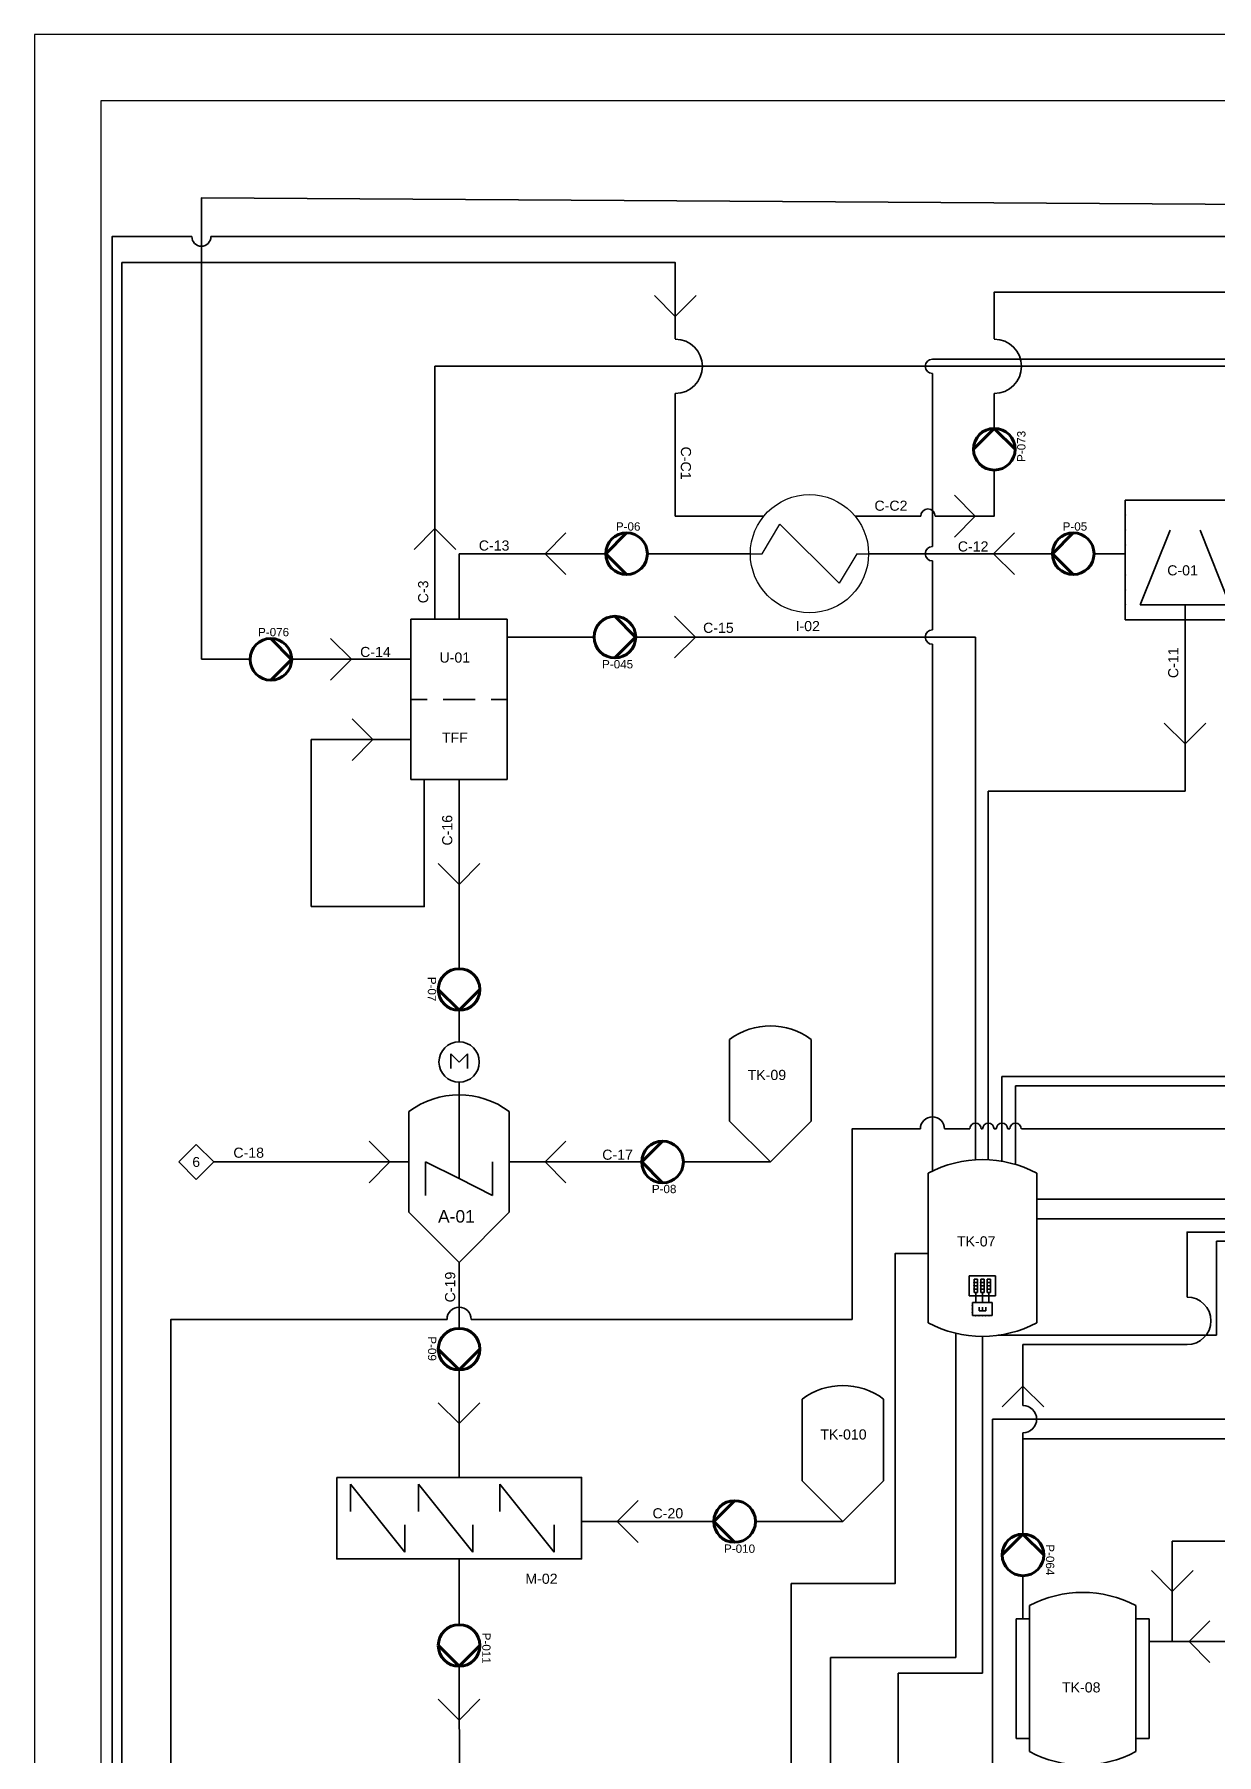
# Paper-space layout 'Flujo' of a CAD drawing. Header units: inches, sheet in millimetres. Extents: x 10 to 410, y 10 to 291.
# Drawn here: x 10 to 99.1, y 161 to 290.6 of the extents above; entities that cross this region are included whole.
import ezdxf
from ezdxf.enums import TextEntityAlignment as Align

# ---------------------------------------------------------------- set-up
doc = ezdxf.new("R2010")
doc.units = ezdxf.units.IN
doc.header["$LTSCALE"] = 5
doc.header["$MEASUREMENT"] = 0
doc.linetypes.add('DASHED2', pattern=[0.375, 0.25, -0.125])
doc.linetypes.add('LÍNEAS_OCULTAS2', pattern=[0.1875, 0.125, -0.0625])
doc.styles.add('TEXTO_CUADRO', font='arial.ttf', dxfattribs={"height": 2})
doc.styles.add('TEXTO_INSTRUMENTOS', font='arial.ttf', dxfattribs={"height": 1})

# ---------------------------------------------------------------- blocks, each defined once
blk = doc.blocks.new('INTERCAMBIADOR_DE_CALOR')
for p, q in [((1, 0), (2.5, 2.5)), ((7.5, -2.5), (2.5, 2.5)), ((0, 0), (1, 0)), ((9, 0), (7.5, -2.5)), ((9, 0), (10, 0))]:
    blk.add_line(p, q)
blk.add_circle((5, 0), 5)
at = {"style": 'TEXTO_CUADRO'}
blk.add_attdef('TAG', text='', height=2, dxfattribs=at).set_placement((5.87, -6.56), align=Align.MIDDLE_CENTER)
blk = doc.blocks.new('bomba')
at = {"lineweight": 100}
for p, q in [((186.71, 141.99), (191.7, 137)), ((191.7, 137), (186.71, 132)), ((191.71, 137), (191.7, 137)), ((186.71, 132), (186.71, 131.99))]:
    blk.add_line(p, q, dxfattribs=at)
blk.add_circle((186.71, 137), 5, dxfattribs=at)
at = {"lineweight": 100, "style": 'TEXTO_CUADRO'}
blk.add_attdef('P-101', (183.22, 129.4), '', height=2, dxfattribs=at)
blk = doc.blocks.new('mezclador generico')
at = {"lineweight": 35}
for p, q in [((205.31, 253.06), (206.31, 253.06)), ((206.31, 252.56), (206.31, 252.06)), ((206.31, 252.06), (206.31, 252.56)), ((206.31, 252.56), (210.31, 247.56)), ((206.31, 252.56), (206.31, 250.56)), ((211.31, 252.56), (215.31, 247.56)), ((211.31, 252.56), (211.31, 250.56)), ((217.31, 252.56), (221.31, 247.56)), ((217.31, 252.56), (217.31, 250.56)), ((210.31, 249.56), (210.31, 247.56)), ((215.31, 249.56), (215.31, 247.56)), ((221.31, 249.56), (221.31, 247.56)), ((210.31, 247.56), (210.31, 248.06)), ((211.31, 247.06), (210.31, 247.06))]:
    blk.add_line(p, q, dxfattribs=at)
for points in [[(205.31, 253.06), (205.31, 247.06), (211.31, 247.06)], [(205.31, 253.06), (211.31, 253.06)], [(211.31, 253.06), (217.31, 253.06)], [(211.31, 247.06), (223.31, 247.06), (223.31, 252.56)], [(217.31, 253.06), (223.31, 253.06), (223.31, 252.56)]]:
    blk.add_lwpolyline(points, dxfattribs=at)
blk = doc.blocks.new('vessel fondo conico con agitador')
at = {"color": 18, "lineweight": 35, "true_color": 0x000000}
for p, q in [((55.51, 240.7), (55.51, 235.7)), ((52.51, 233.7), (52.51, 239.7)), ((58.51, 239.7), (58.51, 233.7)), ((53.51, 235.7), (53.51, 236.7)), ((53.51, 236.7), (55.51, 235.7)), ((57.51, 235.7), (57.51, 236.7)), ((53.51, 235.7), (53.51, 234.7)), ((57.51, 234.7), (55.51, 235.7)), ((57.51, 235.7), (57.51, 234.7))]:
    blk.add_line(p, q, dxfattribs=at)
for points in [[(55.51, 230.7), (52.51, 233.7)], [(55.51, 230.7), (58.51, 233.7)]]:
    blk.add_lwpolyline(points, dxfattribs=at)
blk.add_arc((55.51, 235.7), 5, 53.1301, 126.8699, dxfattribs=at)
blk = doc.blocks.new('centrifugadora')
at = {"lineweight": 35}
for p, q in [((108.4, 212.32), (108.4, 208.32)), ((108.4, 212.32), (116.4, 212.32)), ((116.4, 212.32), (116.4, 208.32)), ((111.4, 210.32), (109.4, 205.32)), ((113.4, 210.32), (115.4, 205.32)), ((108.4, 204.32), (108.4, 208.32)), ((116.4, 204.32), (116.4, 208.32)), ((109.4, 205.32), (115.4, 205.32)), ((112.4, 205.32), (112.4, 204.32)), ((108.4, 204.32), (112.4, 204.32)), ((116.4, 204.32), (112.4, 204.32))]:
    blk.add_line(p, q, dxfattribs=at)
for p in [(108.4, 211.32), (108.4, 210.32), (108.4, 209.32), (108.4, 207.32), (108.4, 206.32), (108.4, 205.32)]:
    blk.add_point(p, dxfattribs=at)
blk = doc.blocks.new('vessel with dished ends')
at = {"lineweight": 35}
for p, q in [((128, 243.23), (128, 254.23)), ((136, 254.23), (136, 243.23))]:
    blk.add_line(p, q, dxfattribs=at)
for centre, start, end in [((132, 246.73), 61.9275, 118.0725), ((132, 250.73), 241.9275, 298.0725)]:
    blk.add_arc(centre, 8.5, start, end, dxfattribs=at)
blk = doc.blocks.new('resistencia electrica')
at = {"lineweight": 35}
for p, q in [((178.26, 261.29), (182.26, 261.29)), ((178.26, 255.29), (178.26, 261.29)), ((182.26, 261.29), (182.26, 255.29)), ((182.26, 260.29), (184.26, 260.29)), ((184.26, 260.29), (184.26, 262.29)), ((184.26, 262.29), (190.26, 262.29)), ((184.26, 260.29), (184.26, 256.29)), ((184.26, 260.29), (185.26, 260.29)), ((185.26, 260.29), (185.26, 260.79)), ((185.26, 260.79), (189.26, 260.79)), ((185.26, 260.79), (186.26, 260.79)), ((185.26, 259.79), (185.26, 260.29)), ((189.26, 259.79), (185.26, 259.79)), ((186.26, 260.79), (186.26, 259.79)), ((187.26, 260.79), (187.26, 259.79)), ((188.26, 260.79), (188.26, 259.79)), ((189.26, 260.79), (189.26, 259.79)), ((190.26, 262.29), (190.26, 254.29)), ((182.26, 255.29), (178.26, 255.29)), ((180.26, 259.29), (179.67, 259.29)), ((179.67, 259.29), (179.67, 257.29)), ((179.67, 258.29), (180.84, 258.29)), ((179.67, 257.29), (180.84, 257.29)), ((180.26, 259.29), (180.84, 259.29)), ((182.26, 258.29), (184.26, 258.29)), ((182.26, 256.29), (184.26, 256.29)), ((184.26, 258.29), (185.26, 258.29)), ((184.26, 256.29), (184.26, 254.29)), ((184.26, 256.29), (185.26, 256.29)), ((184.26, 254.29), (190.26, 254.29)), ((185.26, 258.29), (185.26, 258.79)), ((185.26, 258.79), (189.26, 258.79)), ((185.26, 258.79), (186.26, 258.79)), ((185.26, 257.79), (185.26, 258.29)), ((189.26, 257.79), (185.26, 257.79)), ((185.26, 256.29), (185.26, 256.79)), ((185.26, 256.79), (189.26, 256.79)), ((185.26, 256.79), (186.26, 256.79)), ((185.26, 255.79), (185.26, 256.29)), ((189.26, 255.79), (185.26, 255.79)), ((186.26, 258.79), (186.26, 257.79)), ((186.26, 256.79), (186.26, 255.79)), ((187.26, 258.79), (187.26, 257.79)), ((187.26, 256.79), (187.26, 255.79)), ((188.26, 258.79), (188.26, 257.79)), ((188.26, 256.79), (188.26, 255.79)), ((189.26, 258.79), (189.26, 257.79)), ((189.26, 256.79), (189.26, 255.79))]:
    blk.add_line(p, q, dxfattribs=at)
for p in [(178.26, 260.29), (179.26, 261.29), (180.26, 261.29), (181.26, 261.29), (186.26, 260.79), (187.26, 260.79), (188.26, 260.79), (178.26, 259.29), (178.26, 258.29), (178.26, 257.29), (178.26, 256.29), (186.26, 258.79), (186.26, 256.79), (187.26, 258.79), (187.26, 256.79), (188.26, 258.79), (188.26, 256.79)]:
    blk.add_point(p, dxfattribs=at)
blk = doc.blocks.new('vessel con camisa')
at = {"lineweight": 35}
for p, q in [((242.14, 254.09), (243.14, 254.09)), ((242.14, 245.09), (242.14, 254.09)), ((243.14, 255.09), (243.14, 244.09)), ((243.14, 254.09), (243.14, 245.09)), ((251.14, 255.09), (251.14, 244.09)), ((252.14, 254.09), (251.14, 254.09)), ((252.14, 245.09), (252.14, 254.09)), ((243.14, 245.09), (242.14, 245.09)), ((251.14, 245.09), (252.14, 245.09))]:
    blk.add_line(p, q, dxfattribs=at)
for centre, start, end in [((247.14, 247.59), 61.9275, 118.0725), ((247.14, 251.59), 241.9275, 298.0725)]:
    blk.add_arc(centre, 8.5, start, end, dxfattribs=at)
blk = doc.blocks.new('NUMERADOR_DE_LINEA')
blk.add_lwpolyline([(3.54, -3.54), (7.07, 0), (3.54, 3.54), (0, 0)], close=True)
at = {"style": 'TEXTO_CUADRO'}
blk.add_attdef('NL', text='', height=2, dxfattribs=at).set_placement((3.54, 0), align=Align.MIDDLE_CENTER)
blk = doc.blocks.new('VESSEL CONICO')
at = {"lineweight": 35}
for p, q in [((222.4, 129.71), (222.4, 123.71)), ((228.4, 123.71), (228.4, 129.71)), ((222.4, 123.71), (225.4, 120.71)), ((225.4, 120.71), (228.4, 123.71))]:
    blk.add_line(p, q, dxfattribs=at)
blk.add_arc((225.4, 125.71), 5, 53.1301, 126.8699, dxfattribs=at)

psp = doc.layouts.new('Flujo')

# ---------------------------------------------------------------- linework, layer by layer
at = {"color": 1, "lineweight": 35}
for p, q in [((58.28, 269.35), (56.71, 270.92)), ((58.28, 269.35), (59.85, 270.92)), ((80.89, 254.3), (79.32, 255.87)), ((71.84, 254.3), (76.78, 254.3)), ((77.87, 254.3), (79.65, 254.3)), ((80.89, 254.3), (79.32, 252.73)), ((79.65, 254.3), (80.89, 254.3))]:
    psp.add_line(p, q, dxfattribs=at)
at = {"color": 7, "lineweight": 35}
for p, q in [((40.18, 255.1), (40.18, 265.59)), ((40.18, 265.59), (182.67, 265.59)), ((96.7, 246.5), (96.7, 233.57)), ((38.22, 205.64), (23.51, 205.64)), ((45.79, 205.64), (55.75, 205.64)), ((81.42, 167.13), (81.42, 192.51)), ((51.22, 178.55), (61.19, 178.55)), ((75.08, 159.85), (75.08, 167.13)), ((75.08, 167.13), (81.42, 167.13))]:
    psp.add_line(p, q, dxfattribs=at)
at = {"lineweight": 35}
for p, q in [((40.18, 253.37), (38.61, 251.8)), ((40.18, 253.37), (41.75, 251.8)), ((48.48, 251.47), (50.05, 253.04)), ((82.26, 251.47), (83.83, 253.04)), ((48.48, 251.47), (50.05, 249.9)), ((82.26, 251.47), (83.83, 249.9)), ((59.8, 245.19), (58.23, 246.76)), ((59.8, 245.19), (58.23, 243.62)), ((35.5, 237.47), (33.93, 239.04)), ((96.7, 237.14), (95.13, 238.71)), ((96.7, 237.14), (98.27, 238.71)), ((35.5, 237.47), (33.93, 235.9)), ((42, 226.55), (40.43, 228.12)), ((42, 226.55), (43.57, 228.12)), ((42, 217.07), (42, 214.69)), ((41.38, 212.69), (41.38, 213.79)), ((41.38, 213.79), (42.01, 213.17)), ((42.01, 213.17), (42.62, 213.78)), ((42.62, 213.78), (42.62, 212.69)), ((42, 211.64), (42, 210.69)), ((36.77, 205.64), (35.21, 207.21)), ((48.48, 205.64), (50.05, 207.21)), ((36.77, 205.64), (35.21, 204.07)), ((48.48, 205.64), (50.05, 204.07)), ((65.45, 205.64), (58.89, 205.64)), ((109.65, 202.84), (85.52, 202.84)), ((42, 198.07), (42, 193.11)), ((79.42, 168.31), (79.42, 192.74)), ((42, 189.97), (42, 181.88)), ((42, 185.93), (40.43, 187.49)), ((42, 185.93), (43.57, 187.49)), ((109.59, 186.26), (82.18, 186.26)), ((82.18, 186.26), (82.18, 156.62)), ((53.91, 178.55), (55.48, 180.12)), ((53.91, 178.55), (55.48, 176.98)), ((70.91, 178.55), (64.35, 178.55)), ((42, 175.73), (42, 170.77)), ((95.73, 173.28), (94.16, 174.85)), ((95.73, 173.28), (97.3, 174.85)), ((96.99, 169.5), (98.56, 171.07)), ((96.99, 169.5), (98.56, 167.93)), ((42, 167.64), (42.02, 156.11)), ((69.99, 143.61), (69.99, 168.31)), ((69.99, 168.31), (74.03, 168.31)), ((74.03, 168.31), (77.32, 168.31)), ((77.32, 168.31), (79.42, 168.31)), ((42, 163.59), (40.43, 165.16)), ((42, 163.59), (43.57, 165.16))]:
    psp.add_line(p, q, dxfattribs=at)
at = {"color": 18, "lineweight": 35, "true_color": 0x000000}
for p, q in [((42, 251.47), (42, 246.54)), ((63.94, 251.47), (56.18, 251.47)), ((86.71, 251.47), (72.85, 251.47)), ((92.2, 251.47), (89.84, 251.47)), ((38.37, 246.54), (42, 246.54)), ((38.37, 246.54), (38.37, 240.49)), ((45.62, 246.54), (42, 246.54)), ((45.62, 246.54), (45.62, 240.49)), ((52.16, 245.19), (45.62, 245.19)), ((64.29, 245.19), (55.3, 245.19)), ((64.29, 245.19), (80.9, 245.19)), ((80.9, 245.19), (80.9, 205.81)), ((38.37, 240.49), (39.58, 240.49)), ((38.37, 234.45), (38.37, 240.49)), ((38.37, 240.49), (39.58, 240.49)), ((40.79, 240.49), (43.21, 240.49)), ((45.62, 240.49), (44.41, 240.49)), ((45.62, 240.49), (44.41, 240.49)), ((45.62, 234.45), (45.62, 240.49)), ((38.37, 237.47), (30.84, 237.47)), ((38.37, 234.45), (42, 234.45)), ((45.62, 234.45), (42, 234.45)), ((42, 234.45), (42, 228.66)), ((42, 228.66), (42, 220.2)), ((85.52, 201.35), (110.89, 201.35))]:
    psp.add_line(p, q, dxfattribs=at)
at = {"color": 6, "lineweight": 35}
for p, q in [((33.88, 243.52), (32.31, 245.08)), ((26.24, 243.52), (22.58, 243.52)), ((38.37, 243.52), (29.38, 243.52)), ((33.88, 243.52), (32.31, 241.95))]:
    psp.add_line(p, q, dxfattribs=at)
at = {"color": 5, "lineweight": 35}
for p, q in [((84.48, 188.75), (82.91, 187.18)), ((84.48, 188.75), (86.05, 187.18)), ((84.48, 187.29), (84.48, 188.75)), ((84.48, 177.6), (84.48, 185.23)), ((95.73, 177.07), (95.73, 169.5)), ((84.48, 171.19), (84.48, 174.47)), ((93.98, 169.5), (108.1, 169.5))]:
    psp.add_line(p, q, dxfattribs=at)
for points in [[(10, 10), (410, 10), (410, 290.6), (10, 290.6)], [(15, 15), (405, 15), (405, 285.6), (15, 285.6)]]:
    psp.add_lwpolyline(points, close=True)
at = {"color": 6, "lineweight": 35}
for points in [[(22.58, 243.52), (22.58, 278.28), (229.53, 276.99), (229.53, 273.24)], [(21.86, 275.36), (15.85, 275.36), (15.85, 133.09)], [(226.28, 273.24), (226.28, 275.36), (23.3, 275.36)]]:
    psp.add_lwpolyline(points, dxfattribs=at)
at = {"color": 1, "lineweight": 35}
for points in [[(58.28, 267.65), (58.28, 273.41), (16.59, 273.41), (16.59, 61.51), (289.84, 61.51), (289.84, 81.68)], [(82.32, 267.65), (82.32, 271.19), (369.15, 271.19), (397.93, 271.19), (397.93, 161.73), (341.34, 161.73), (341.34, 91.19), (315.34, 91.19)], [(58.28, 260.92), (58.28, 263.54)], [(82.32, 260.92), (82.32, 263.54)], [(62.84, 254.3), (58.28, 254.3), (58.28, 260.92)], [(80.89, 254.3), (82.32, 254.3), (82.32, 257.78)], [(62.84, 254.3), (64.95, 254.3)], [(84.36, 208.13), (105.86, 208.13), (105.86, 210.41), (182.22, 210.41), (182.22, 203.93), (184.33, 203.93)], [(42.91, 193.78), (71.61, 193.78), (71.61, 208.13), (76.75, 208.13)], [(78.57, 208.13), (80.47, 208.13)], [(81.34, 208.13), (81.44, 208.13)], [(82.31, 208.13), (82.46, 208.13)], [(83.33, 208.13), (83.49, 208.13)], [(20.28, 134), (20.28, 193.78), (41.09, 193.78)]]:
    psp.add_lwpolyline(points, dxfattribs=at)
at = {"lineweight": 35}
for points in [[(274.35, 266.14), (77.66, 266.14)], [(77.66, 252.01), (77.66, 265.05)], [(40.18, 255.1), (40.18, 246.54)], [(77.66, 245.73), (77.66, 250.93)], [(77.66, 204.97), (77.66, 244.65)]]:
    psp.add_lwpolyline(points, dxfattribs=at)
at = {"color": 18, "lineweight": 35, "true_color": 0x000000}
for points in [[(53.05, 251.47), (42, 251.47)], [(349.08, 245.76), (298.44, 245.76), (298.44, 216.65), (282.98, 216.65), (181.21, 216.65), (129.87, 216.65), (129.87, 212.07), (82.9, 212.07), (82.9, 205.7)], [(30.84, 224.88), (30.84, 237.47)], [(364.87, 223.44), (346.95, 223.44), (346.95, 236.27), (304.38, 236.27), (304.38, 216.22), (131.2, 216.22), (131.2, 211.37), (83.92, 211.37), (83.92, 205.46)], [(39.37, 234.45), (39.37, 224.88), (35.22, 224.88)], [(35.22, 224.88), (30.84, 224.88)], [(146.79, 192.59), (146.79, 205.8), (112.92, 205.8), (112.92, 199.66), (99.07, 199.66), (99.07, 192.59)], [(53.52, 152.02), (67.02, 152.02), (67.02, 173.87), (74.85, 173.87), (74.85, 198.74), (77.32, 198.74)], [(99.07, 192.59), (82.62, 192.59)]]:
    psp.add_lwpolyline(points, dxfattribs=at)
at = {"color": 7, "lineweight": 35}
psp.add_lwpolyline([(96.7, 233.57), (81.87, 233.57), (81.87, 205.81)], dxfattribs=at)
at = {"color": 5, "lineweight": 35}
for points in [[(96.85, 195.45), (96.85, 200.36), (111.86, 200.36), (111.86, 206.6), (148.38, 206.6), (148.38, 193.85), (198.56, 193.85), (198.56, 214.32), (279.38, 214.32)], [(84.48, 188.75), (84.48, 191.88), (96.85, 191.88)], [(84.48, 184.78), (105.01, 184.78), (105.01, 183.24)], [(95.73, 177.07), (102.14, 177.07)]]:
    psp.add_lwpolyline(points, dxfattribs=at)
at = {"lineweight": 35}
psp.add_circle((42, 213.17), 1.52, dxfattribs=at)
at = {"color": 6, "lineweight": 35}
psp.add_arc((22.58, 275.36), 0.719, 180, 0, dxfattribs=at)
at = {"color": 1, "lineweight": 35}
for centre, radius, start, end in [((58.28, 265.59), 2.05, 270, 90), ((82.32, 265.59), 2.05, 270, 90), ((77.32, 254.3), 0.542, 0, 180), ((77.66, 208.13), 0.912, 0, 180), ((80.9, 208.13), 0.434, 0, 180), ((81.87, 208.13), 0.434, 0, 180), ((82.9, 208.13), 0.434, 0, 180), ((83.92, 208.13), 0.434, 0, 180), ((42, 193.78), 0.912, 0, 180)]:
    psp.add_arc(centre, radius, start, end, dxfattribs=at)
at = {"lineweight": 35}
for centre in [(77.66, 265.59), (77.66, 251.47), (77.66, 245.19)]:
    psp.add_arc(centre, 0.542, 90, 270, dxfattribs=at)
at = {"color": 5, "lineweight": 35}
for centre, radius in [((96.85, 193.67), 1.79), ((84.48, 186.26), 1.03)]:
    psp.add_arc(centre, radius, 270, 90, dxfattribs=at)

# ---------------------------------------------------------------- block references
at = {"color": 1, "linetype": 'DASHED2', "lineweight": 35}
ref = psp.add_blockref('bomba', (125.3, 200.77), dxfattribs=dict(at, xscale=0.3137173204244906, yscale=0.3137173204244906, zscale=0.3137173204244906, rotation=90))
ref.add_attrib('P-101', 'P-073', (84.67, 258.39), dxfattribs={"lineweight": 100, "height": 0.627, "rotation": 90, "style": 'TEXTO_CUADRO'})
at = {"color": 3, "linetype": 'LÍNEAS_OCULTAS2', "lineweight": 35}
for name, p, xscale, yscale, zscale in [('INTERCAMBIADOR_DE_CALOR', (63.94, 251.47), 0.8909178327213845, 0.8909178327213845, 0.8909178327213845), ('centrifugadora', (-29.89, 16.39), 1.126197520138416, 1.126197520138416, 1.126197520138416), ('vessel with dished ends', (-53.79, -55.63), 1.024361001701435, 1.024361001701435, 1.024361001701435)]:
    psp.add_blockref(name, p, dxfattribs=dict(at, xscale=xscale, yscale=yscale, zscale=zscale))
at = {"color": 1, "linetype": 'DASHED2', "lineweight": 35}
ref = psp.add_blockref('bomba', (113.19, 294.45), dxfattribs=dict(at, xscale=0.3137173204244906, yscale=0.3137173204244906, zscale=0.3137173204244906, rotation=179.9999999999998))
ref.add_attrib('P-101', 'P-06', (53.81, 253.21), dxfattribs={"lineweight": 100, "height": 0.627, "style": 'TEXTO_CUADRO'})
ref = psp.add_blockref('bomba', (146.84, 294.45), dxfattribs=dict(at, xscale=0.3137173204244906, yscale=0.3137173204244906, zscale=0.3137173204244906, rotation=179.9999999999998))
ref.add_attrib('P-101', 'P-05', (87.47, 253.21), dxfattribs={"lineweight": 100, "height": 0.627, "style": 'TEXTO_CUADRO'})
ref = psp.add_blockref('bomba', (-4.84, 202.21), dxfattribs=dict(at, xscale=0.3137173204244906, yscale=0.3137173204244906, zscale=0.3137173204244906))
ref.add_attrib('P-101', 'P-045', (52.77, 242.83), dxfattribs={"lineweight": 100, "height": 0.627, "rotation": 360, "style": 'TEXTO_CUADRO'})
ref = psp.add_blockref('bomba', (-30.76, 286.49), dxfattribs=dict(at, xscale=-0.3137173204244906, yscale=0.3137173204244906, zscale=0.3137173204244906, rotation=180))
ref.add_attrib('P-101', 'P-076', (26.85, 245.25), dxfattribs={"lineweight": 100, "height": 0.627, "style": 'TEXTO_CUADRO'})
ref = psp.add_blockref('bomba', (-0.98, 277.21), dxfattribs=dict(at, xscale=0.3137173204244906, yscale=0.3137173204244906, zscale=0.3137173204244906, rotation=269.9999999999905))
ref.add_attrib('P-101', 'P-07', (39.64, 219.59), dxfattribs={"lineweight": 100, "height": 0.627, "rotation": 270, "style": 'TEXTO_CUADRO'})
at = {"color": 2, "linetype": 'LÍNEAS_OCULTAS2', "lineweight": 35, "xscale": 1.024361001701435, "yscale": 1.024361001701435, "zscale": 1.024361001701435}
for p in [(-165.44, 82), (-159.98, 54.9)]:
    psp.add_blockref('VESSEL CONICO', p, dxfattribs=at)
at = {"lineweight": 35}
for name, p, xscale, yscale, zscale in [('vessel fondo conico con agitador', (-28.07, -93.12), 1.262207028794321, 1.262207028794321, 1.262207028794321), ('mezclador generico', (-177.53, -77.35), 1.024361001701435, 1.024361001701435, 1.024361001701435)]:
    psp.add_blockref(name, p, dxfattribs=dict(at, xscale=xscale, yscale=yscale, zscale=zscale))
at = {"color": 5, "lineweight": 35, "xscale": 0.3730871153243692, "yscale": 0.3730871153243692, "zscale": 0.3730871153243692}
psp.add_blockref('NUMERADOR_DE_LINEA', (20.87, 205.64), dxfattribs=at).add_auto_attribs({'NL': '6'})
at = {"color": 1, "linetype": 'DASHED2', "lineweight": 35}
ref = psp.add_blockref('bomba', (115.9, 162.66), dxfattribs=dict(at, xscale=-0.3137173204244906, yscale=0.3137173204244906, zscale=0.3137173204244906))
ref.add_attrib('P-101', 'P-08', (56.52, 203.29), dxfattribs={"lineweight": 100, "height": 0.627, "style": 'TEXTO_CUADRO'})
at = {"lineweight": 35, "xscale": 0.24987265795442, "yscale": 0.24987265795442, "zscale": 0.24987265795442, "rotation": 90}
psp.add_blockref('resistencia electrica', (145.96, 149.52), dxfattribs=at)
at = {"color": 1, "linetype": 'DASHED2', "lineweight": 35}
ref = psp.add_blockref('bomba', (-0.98, 250.11), dxfattribs=dict(at, xscale=0.3137173204244906, yscale=0.3137173204244906, zscale=0.3137173204244906, rotation=269.9999999999905))
ref.add_attrib('P-101', 'P-09', (39.65, 192.5), dxfattribs={"lineweight": 100, "height": 0.627, "rotation": 270, "style": 'TEXTO_CUADRO'})
ref = psp.add_blockref('bomba', (121.33, 135.57), dxfattribs=dict(at, xscale=-0.3137173204244906, yscale=0.3137173204244906, zscale=0.3137173204244906))
ref.add_attrib('P-101', 'P-010', (61.96, 176.19), dxfattribs={"lineweight": 100, "height": 0.627, "style": 'TEXTO_CUADRO'})
ref = psp.add_blockref('bomba', (127.46, 117.46), dxfattribs=dict(at, xscale=0.3137173204244906, yscale=0.3137173204244906, zscale=0.3137173204244906, rotation=90.00000000000001))
ref.add_attrib('P-101', 'P-064', (86.21, 176.83), dxfattribs={"lineweight": 100, "height": 0.627, "rotation": 270, "style": 'TEXTO_CUADRO'})
at = {"color": 5, "lineweight": 35}
psp.add_blockref('vessel con camisa', (-158.16, -82.88), dxfattribs=at)
at = {"color": 1, "linetype": 'DASHED2', "lineweight": 35}
ref = psp.add_blockref('bomba', (84.98, 227.78), dxfattribs=dict(at, xscale=-0.3137173204244906, yscale=0.3137173204244906, zscale=0.3137173204244906, rotation=90.00000000000959))
ref.add_attrib('P-101', 'P-011', (43.74, 170.17), dxfattribs={"lineweight": 100, "height": 0.627, "rotation": 270, "style": 'TEXTO_CUADRO'})

# ---------------------------------------------------------------- texts
at = {"lineweight": 35, "char_height": 0.763, "style": 'TEXTO_INSTRUMENTOS'}
for s, insert, attachment_point, rotation in [('\\pxqc;C-C1', (59.46, 256.84), 3, 269.7088), ('\\pxqc;C-3', (38.91, 247.14), 1, 90), ('\\pxqc;C-11', (95.42, 241.8), 1, 90), ('\\pxqc;C-16', (40.72, 229.18), 1, 90), ('\\pxqc;C-19', (40.94, 194.76), 1, 90)]:
    psp.add_mtext_dynamic_manual_height_columns(s, width=2.91, gutter_width=3.81, heights=[0], dxfattribs=dict(at, insert=insert, attachment_point=attachment_point, rotation=rotation))
at = {"lineweight": 35, "style": 'TEXTO_INSTRUMENTOS'}
for s, width, gutter_width, insert, char_height, attachment_point in [('\\pxqc;C-C2', 2.91, 3.81, (73.08, 255.47), 0.763, 1), ('\\pxqc;C-13', 2.91, 3.81, (43.18, 252.47), 0.763, 1), ('\\pxqc;C-12', 2.91, 3.81, (79.27, 252.4), 0.763, 1), ('\\pxqc;C-01', 2.91, 3.81, (95.05, 250.6), 0.763, 1), ('\\pxqc;C-15', 2.91, 3.81, (60.08, 246.27), 0.763, 1), ('\\pxqc;I-02', 2.91, 3.81, (66.81, 246.4), 0.763, 1), ('\\pxqc;C-14', 2.91, 3.81, (34.24, 244.45), 0.763, 1), ('\\pxqc;U-01', 2.91, 3.81, (40.22, 244.03), 0.763, 1), ('\\pxqc;TFF', 2.91, 3.81, (40.22, 237.99), 0.763, 1), (' TK-09', 3.7184, 3.81, (63.44, 212.58), 0.763, 1), ('\\pxqc;C-18', 2.91, 3.81, (24.69, 206.72), 0.763, 1), ('\\pxqc;C-17', 2.91, 3.81, (52.48, 206.57), 0.763, 1), ('A-01', 3.5857, 4.7, (40.41, 202.01), 0.94, 1), ('TK-07', 2.91, 3.81, (79.51, 200.04), 0.763, 1), (' TK-010', 3.7184, 3.81, (68.91, 185.49), 0.763, 1), ('\\pxqc;C-20', 2.91, 3.81, (56.27, 179.55), 0.763, 1), ('\\pxqc;M-02', 2.91, 3.81, (46.75, 174.62), 0.763, 1), ('TK-08', 2.91, 3.81, (87.42, 165.66), 0.763, 7)]:
    psp.add_mtext_dynamic_manual_height_columns(s, width=width, gutter_width=gutter_width, heights=[0], dxfattribs=dict(at, insert=insert, char_height=char_height, attachment_point=attachment_point))

doc.saveas('drawing.dxf')
